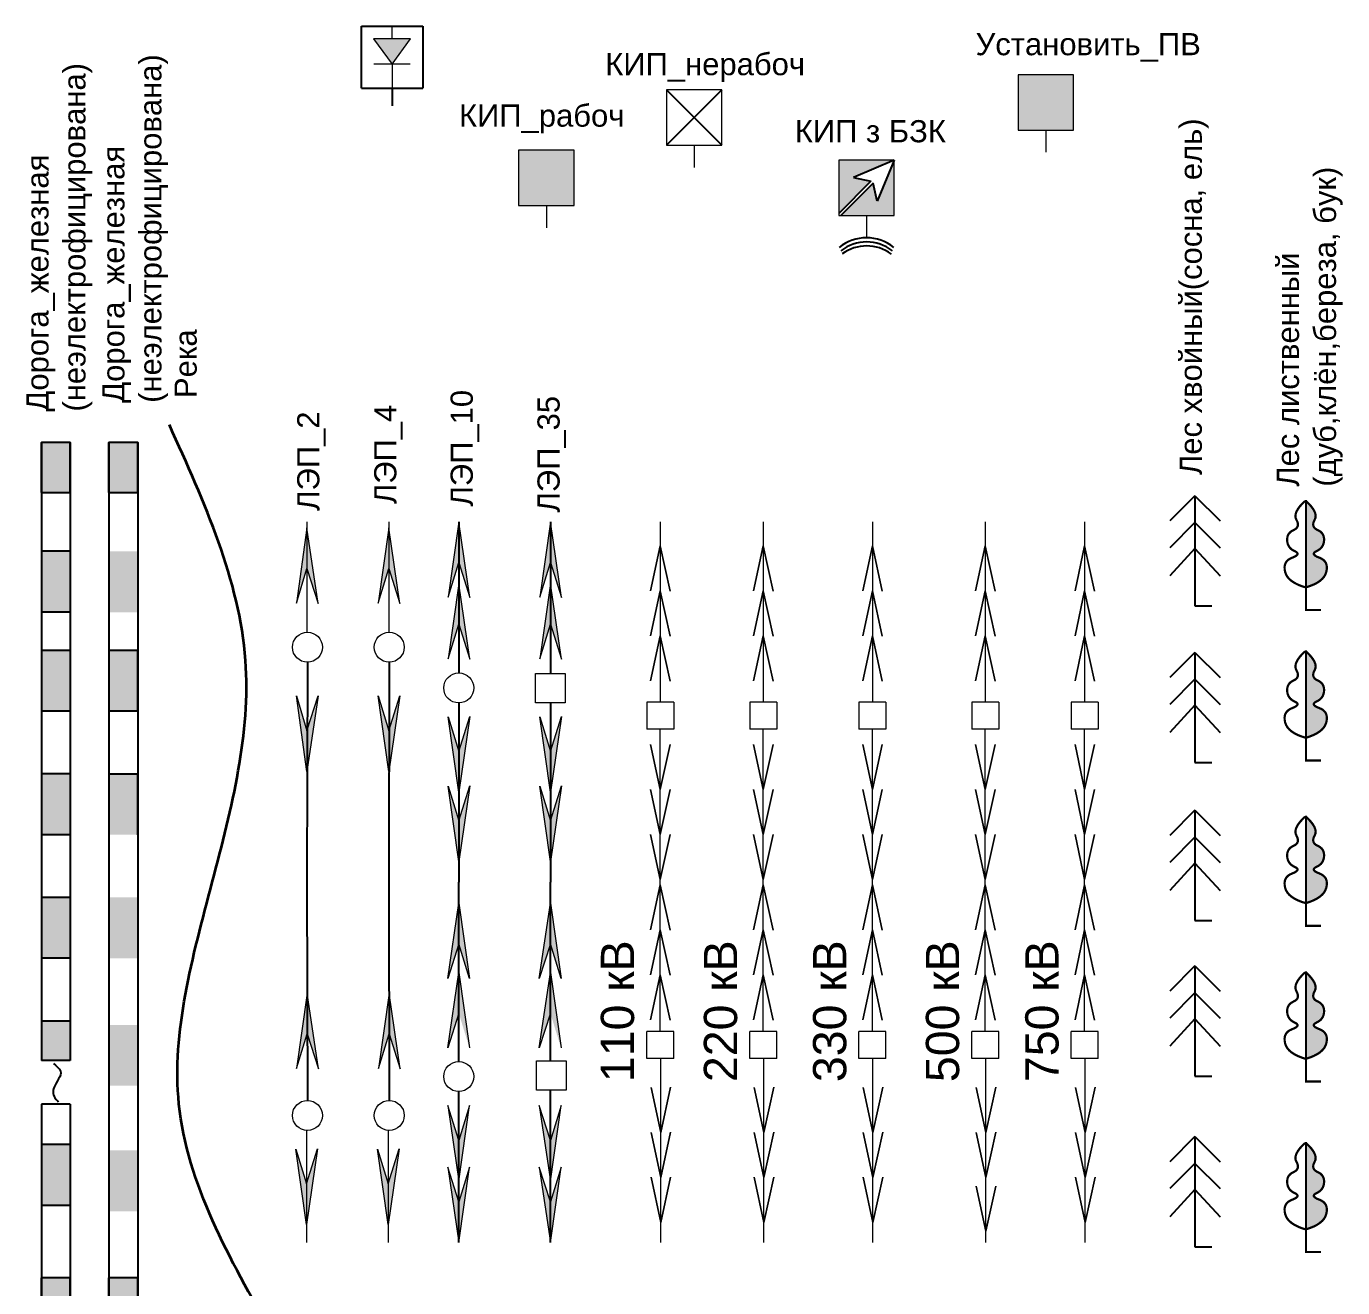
# Model space of a CAD drawing. Header units: millimetres. Extents: x -226 to 1784, y 10 to 1137.
# Drawn here: x -162.2 to -102.9, y 137.7 to 194.6 of the extents above; entities that cross this region are included whole.
import ezdxf

# ---------------------------------------------------------------- set-up
doc = ezdxf.new("R2010")
doc.units = ezdxf.units.MM
doc.linetypes.add('CENTR-5', pattern=[7.5, 5, -1, 0.5, -1])
doc.layers.add('row1-3', color=7, linetype='Continuous', lineweight=13)
doc.layers.add('Текст', color=7, linetype='Continuous', lineweight=0)
doc.layers.add('Перешкоди', color=7, linetype='Continuous')
doc.styles.get("Standard").update_dxf_attribs({"font": 'arial.ttf'})

# ---------------------------------------------------------------- blocks, each defined once
blk = doc.blocks.new('КИП_рабоч')
at = {"layer": 'Перешкоди', "linetype": 'ByBlock', "lineweight": 15}
blk.add_hatch(color=0, dxfattribs=at).paths.add_polyline_path([(-1.25, 3.5), (-1.25, 1), (1.25, 1), (1.25, 3.5)])
at = {"layer": 'Перешкоди', "color": 0, "linetype": 'ByBlock', "lineweight": 15}
for p, q in [((1.25, 3.5), (-1.25, 3.5)), ((-1.25, 3.5), (-1.25, 1)), ((1.25, 1), (1.25, 3.5)), ((-1.25, 1), (1.25, 1)), ((0, 1), (0, 0))]:
    blk.add_line(p, q, dxfattribs=at)
blk = doc.blocks.new('КИП_нерабоч')
at = {"layer": 'Перешкоди', "color": 0, "linetype": 'ByBlock', "lineweight": 15}
for p, q in [((1.25, 3.5), (-1.25, 3.5)), ((-1.25, 3.5), (-1.25, 1)), ((1.25, 1), (1.25, 3.5)), ((-1.25, 1), (1.25, 1)), ((0, 1), (0, 0))]:
    blk.add_line(p, q, dxfattribs=at)
at = {"layer": 'Перешкоди', "color": 0, "linetype": 'ByBlock', "lineweight": -2}
for p, q in [((-1.25, 3.5), (1.25, 1)), ((1.25, 3.5), (-1.25, 1))]:
    blk.add_line(p, q, dxfattribs=at)
blk = doc.blocks.new('Дорога_железная')
at = {"layer": 'Перешкоди', "lineweight": -2}
for points in [[(0.648, 19.83), (-0.648, 19.83), (-0.648, 17.572), (0.648, 17.572)], [(0.648, -17.84), (-0.648, -17.84), (-0.648, -20.099), (0.648, -20.099)]]:
    blk.add_hatch(color=256, dxfattribs=at).paths.add_polyline_path(points)
at = {"layer": 'Перешкоди', "linetype": 'Continuous', "ltscale": 0.1}
h = blk.add_hatch(color=7, dxfattribs=at)
h.paths.add_polyline_path([(-0.644, -14.833), (0.644, -14.833), (0.644, -12.089), (-0.644, -12.089)])
h.paths.add_polyline_path([(0.644, -6.43), (-0.644, -6.43), (-0.644, -9.174), (0.644, -9.174)])
h.paths.add_polyline_path([(0.644, -0.685), (-0.644, -0.685), (-0.644, -3.429), (0.644, -3.429)])
h.paths.add_polyline_path([(-0.644, 2.145), (0.644, 2.145), (0.644, 4.889), (-0.644, 4.889)])
h.paths.add_polyline_path([(-0.644, 7.719), (0.644, 7.719), (0.644, 10.463), (-0.644, 10.463)])
h.paths.add_polyline_path([(-0.644, 12.178), (0.644, 12.178), (0.644, 14.922), (-0.644, 14.922)])
at = {"layer": 'Перешкоди', "color": 7, "ltscale": 0.1}
for p, q in [((-0.648, 19.83), (-0.648, -20.17)), ((0.648, 19.83), (0.648, -20.17))]:
    blk.add_line(p, q, dxfattribs=at)
at = {"layer": 'Перешкоди', "color": 7, "linetype": 'Continuous', "ltscale": 0.1}
for p, q in [((-0.644, 10.463), (0.644, 10.463)), ((-0.644, 7.719), (-0.644, 10.463)), ((0.644, 10.463), (0.644, 7.719)), ((0.644, 7.719), (-0.644, 7.719)), ((-0.644, 4.889), (0.644, 4.889)), ((-0.644, 2.145), (-0.644, 4.889)), ((0.644, 4.889), (0.644, 2.145))]:
    blk.add_line(p, q, dxfattribs=at)
at = {"layer": 'Перешкоди', "lineweight": -2}
for points in [[(-0.648, 19.83), (-0.648, 19.83), (-0.648, 17.572), (-0.648, 17.572)], [(-0.648, 17.572), (0.648, 17.572), (0.648, 19.83), (-0.648, 19.83)], [(-0.648, -17.84), (-0.648, -17.84), (-0.648, -20.099), (-0.648, -20.099)], [(-0.648, -20.099), (0.648, -20.099), (0.648, -17.84), (-0.648, -17.84)]]:
    blk.add_lwpolyline(points, close=True, dxfattribs=at)
blk = doc.blocks.new('Река')
at = {"layer": 'Перешкоди', "color": 5, "linetype": 'ByBlock', "lineweight": 35}
blk.add_spline([(2.699, -20.373), (-1.5, -10), (0, 0), (1.5, 10), (-1.935, 20.627)], degree=3, dxfattribs=at)
blk = doc.blocks.new('ЛЭП_4')
at = {"lineweight": 9}
for points in [[(0.497, 12.571), (0, 15.978), (-0.48, 12.577), (0, 14.143)], [(0.497, 8.407), (0, 5), (-0.48, 8.401), (0, 6.835)], [(0.512, -8.407), (0.015, -5), (-0.466, -8.401), (0.015, -6.835)], [(0.472, -12.024), (-0.025, -15.43), (-0.506, -12.029), (-0.025, -13.595)]]:
    blk.add_hatch(color=256, dxfattribs=at).paths.add_polyline_path(points)
for p, q in [((0, 16.251), (0, 11.274)), ((0, 15.978), (-0.48, 12.577)), ((0.497, 12.571), (0, 15.978)), ((-0.48, 12.577), (0, 14.143)), ((0, 14.143), (0.497, 12.571)), ((0, 5), (-0.48, 8.401)), ((-0.48, 8.401), (0, 6.835)), ((0.497, 8.407), (0, 5)), ((0, 6.835), (0.497, 8.407)), ((0.015, -5), (-0.466, -8.401)), ((0.512, -8.407), (0.015, -5)), ((-0.466, -8.401), (0.015, -6.835)), ((0.015, -6.835), (0.512, -8.407)), ((-0.025, -11.191), (-0.025, -16.251)), ((-0.025, -15.43), (-0.506, -12.029)), ((-0.506, -12.029), (-0.025, -13.595)), ((0.472, -12.024), (-0.025, -15.43)), ((-0.025, -13.595), (0.472, -12.024))]:
    blk.add_line(p, q, dxfattribs=at)
at = {"lineweight": -2}
for p, q in [((0.021, 9.923), (0, 0)), ((0, 0), (0.021, -9.84))]:
    blk.add_line(p, q, dxfattribs=at)
at = {"lineweight": 9}
for centre in [(0.021, 10.598), (0.021, -10.516)]:
    blk.add_circle(centre, 0.676, dxfattribs=at)
blk = doc.blocks.new('ЛЭП_10')
at = {"lineweight": 9}
for points in [[(0.497, 12.845), (0, 16.251), (-0.48, 12.85), (0, 14.416)], [(0.497, 10.065), (0, 13.472), (-0.48, 10.071), (0, 11.637)], [(0.497, 7.47), (0, 4.063), (-0.48, 7.464), (0, 5.898)], [(0.497, 4.343), (0, 0.936), (-0.48, 4.338), (0, 2.771)], [(0.497, 4.343), (0, 0.936), (-0.48, 4.338), (0, 2.771)], [(-0.497, -4.343), (0, -0.936), (0.48, -4.338), (0, -2.771)], [(-0.497, -4.343), (0, -0.936), (0.48, -4.338), (0, -2.771)], [(-0.497, -7.47), (0, -4.063), (0.48, -7.464), (0, -5.898)], [(-0.497, -10.065), (0, -13.472), (0.48, -10.071), (0, -11.637)], [(-0.497, -12.845), (0, -16.251), (0.48, -12.85), (0, -14.416)]]:
    blk.add_hatch(color=256, dxfattribs=at).paths.add_polyline_path(points)
for p, q in [((0, 16.251), (-0.48, 12.85)), ((0.497, 12.845), (0, 16.251)), ((-0.48, 12.85), (0, 14.416)), ((0, 14.416), (0.497, 12.845)), ((0, 13.472), (-0.48, 10.071)), ((0.497, 10.065), (0, 13.472)), ((-0.48, 10.071), (0, 11.637)), ((0, 11.637), (0.497, 10.065)), ((0, 4.063), (-0.48, 7.464)), ((-0.48, 7.464), (0, 5.898)), ((0.497, 7.47), (0, 4.063)), ((0, 5.898), (0.497, 7.47)), ((0, 0.936), (-0.48, 4.338)), ((-0.48, 4.338), (0, 2.771)), ((0.497, 4.343), (0, 0.936)), ((0, 2.771), (0.497, 4.343)), ((-0.497, -4.343), (0, -0.936)), ((0, -0.936), (0.48, -4.338)), ((0, -2.771), (-0.497, -4.343)), ((0.48, -4.338), (0, -2.771)), ((-0.497, -7.47), (0, -4.063)), ((0, -4.063), (0.48, -7.464)), ((0, -5.898), (-0.497, -7.47)), ((-0.497, -10.065), (0, -13.472)), ((0, -11.637), (-0.497, -10.065)), ((0, -13.472), (0.48, -10.071)), ((0.48, -10.071), (0, -11.637)), ((-0.497, -12.845), (0, -16.251)), ((0, -14.416), (-0.497, -12.845)), ((0, -16.251), (0.48, -12.85)), ((0.48, -12.85), (0, -14.416))]:
    blk.add_line(p, q, dxfattribs=at)
at = {"lineweight": -2}
for p, q in [((0, 16.251), (0, 9.437)), ((0, 8.086), (0, 0.936)), ((0, 0.936), (0, 0)), ((0, -0.936), (0, 0)), ((0, -8.086), (0, -0.936)), ((0, -16.251), (0, -9.437))]:
    blk.add_line(p, q, dxfattribs=at)
at = {"lineweight": 9}
for centre in [(0, 8.761), (0, -8.761)]:
    blk.add_circle(centre, 0.676, dxfattribs=at)
blk = doc.blocks.new('ЛЭП_110')
at = {"lineweight": 9}
for p, q in [((-0.609, 8.116), (-0.609, 6.899)), ((0.609, 8.116), (-0.609, 8.116)), ((0.609, 8.116), (0.609, 6.899)), ((0.609, 6.899), (-0.609, 6.899)), ((0.609, -6.725), (-0.609, -6.725)), ((-0.609, -7.942), (-0.609, -6.725)), ((0.609, -7.942), (0.609, -6.725)), ((0.609, -7.942), (-0.609, -7.942)), ((0.023, -16.251), (0.023, -7.942))]:
    blk.add_line(p, q, dxfattribs=at)
for points in [[(0, 16.251), (0, 8.116)], [(0.448, 13.131), (0, 15.166), (-0.433, 13.136), (0, 15.166), (0.448, 13.131)], [(0.448, 11.101), (0, 13.136), (-0.433, 11.106), (0, 13.136), (0.448, 11.101)], [(0.448, 9.071), (0, 11.106), (-0.433, 9.076), (0, 11.106), (0.448, 9.071)], [(0, -6.725), (0, 6.899)], [(0.448, 6.213), (0, 4.178), (-0.433, 6.208), (0, 4.178), (0.448, 6.213)], [(0.448, 4.183), (0, 2.147), (-0.433, 4.178), (0, 2.148), (0.448, 4.183)], [(0.448, 2.153), (0, 0.118), (-0.433, 2.148), (0, 0.118), (0.448, 2.153)], [(0.448, -2.153), (0, -0.118), (-0.433, -2.148), (0, -0.118), (0.448, -2.153)], [(0.448, -4.183), (0, -2.148), (-0.433, -4.178), (0, -2.148), (0.448, -4.183)], [(0.448, -6.213), (0, -4.178), (-0.433, -6.208), (0, -4.178), (0.448, -6.213)], [(0.471, -9.245), (0.023, -11.28), (-0.41, -9.25), (0.023, -11.28), (0.471, -9.245)], [(0.471, -11.275), (0.023, -13.31), (-0.41, -11.28), (0.023, -13.31), (0.471, -11.275)], [(0.471, -13.3), (0.023, -15.335), (-0.41, -13.305), (0.023, -15.335), (0.471, -13.3)]]:
    blk.add_lwpolyline(points, dxfattribs=at)
at = {"layer": 'Перешкоди', "lineweight": -2, "insert": (-2.677, -9.011), "char_height": 1.5, "width": 6.15302, "attachment_point": 1, "rotation": 90}
blk.add_mtext('{\\fArial|b0|i0|c204|p34;110 кВ}', dxfattribs=at)
blk = doc.blocks.new('ЛЭП_220')
at = {"lineweight": 9}
for p, q in [((-0.609, 8.116), (-0.609, 6.899)), ((0.609, 8.116), (-0.609, 8.116)), ((0.609, 8.116), (0.609, 6.899)), ((0.609, 6.899), (-0.609, 6.899)), ((0.609, -6.725), (-0.609, -6.725)), ((-0.609, -7.942), (-0.609, -6.725)), ((0.609, -7.942), (0.609, -6.725)), ((0.609, -7.942), (-0.609, -7.942)), ((0.023, -16.251), (0.023, -7.942))]:
    blk.add_line(p, q, dxfattribs=at)
for points in [[(0, 16.251), (0, 8.116)], [(0.448, 13.131), (0, 15.166), (-0.433, 13.136), (0, 15.166), (0.448, 13.131)], [(0.448, 11.101), (0, 13.136), (-0.433, 11.106), (0, 13.136), (0.448, 11.101)], [(0.448, 9.071), (0, 11.106), (-0.433, 9.076), (0, 11.106), (0.448, 9.071)], [(0, -6.725), (0, 6.899)], [(0.448, 6.213), (0, 4.178), (-0.433, 6.208), (0, 4.178), (0.448, 6.213)], [(0.448, 4.183), (0, 2.147), (-0.433, 4.178), (0, 2.148), (0.448, 4.183)], [(0.448, 2.153), (0, 0.118), (-0.433, 2.148), (0, 0.118), (0.448, 2.153)], [(0.448, -2.153), (0, -0.118), (-0.433, -2.148), (0, -0.118), (0.448, -2.153)], [(0.448, -4.183), (0, -2.148), (-0.433, -4.178), (0, -2.148), (0.448, -4.183)], [(0.448, -6.213), (0, -4.178), (-0.433, -6.208), (0, -4.178), (0.448, -6.213)], [(0.471, -9.245), (0.023, -11.28), (-0.41, -9.25), (0.023, -11.28), (0.471, -9.245)], [(0.471, -11.275), (0.023, -13.31), (-0.41, -11.28), (0.023, -13.31), (0.471, -11.275)], [(0.471, -13.3), (0.023, -15.335), (-0.41, -13.305), (0.023, -15.335), (0.471, -13.3)]]:
    blk.add_lwpolyline(points, dxfattribs=at)
at = {"layer": 'Перешкоди', "lineweight": -2, "insert": (-2.677, -9.011), "char_height": 1.5, "width": 6.15302, "attachment_point": 1, "rotation": 90}
blk.add_mtext('{\\fArial|b0|i0|c204|p34;220 кВ}', dxfattribs=at)
blk = doc.blocks.new('ЛЭП_330')
at = {"lineweight": 9}
for p, q in [((-0.609, 8.116), (-0.609, 6.899)), ((0.609, 8.116), (-0.609, 8.116)), ((0.609, 8.116), (0.609, 6.899)), ((0.609, 6.899), (-0.609, 6.899)), ((0.609, -6.725), (-0.609, -6.725)), ((-0.609, -7.942), (-0.609, -6.725)), ((0.609, -7.942), (0.609, -6.725)), ((0.609, -7.942), (-0.609, -7.942)), ((0.023, -16.251), (0.023, -7.942))]:
    blk.add_line(p, q, dxfattribs=at)
for points in [[(0, 16.251), (0, 8.116)], [(0.448, 13.131), (0, 15.166), (-0.433, 13.136), (0, 15.166), (0.448, 13.131)], [(0.448, 11.101), (0, 13.136), (-0.433, 11.106), (0, 13.136), (0.448, 11.101)], [(0.448, 9.071), (0, 11.106), (-0.433, 9.076), (0, 11.106), (0.448, 9.071)], [(0, -6.725), (0, 6.899)], [(0.448, 6.213), (0, 4.178), (-0.433, 6.208), (0, 4.178), (0.448, 6.213)], [(0.448, 4.183), (0, 2.147), (-0.433, 4.178), (0, 2.148), (0.448, 4.183)], [(0.448, 2.153), (0, 0.118), (-0.433, 2.148), (0, 0.118), (0.448, 2.153)], [(0.448, -2.153), (0, -0.118), (-0.433, -2.148), (0, -0.118), (0.448, -2.153)], [(0.448, -4.183), (0, -2.148), (-0.433, -4.178), (0, -2.148), (0.448, -4.183)], [(0.448, -6.213), (0, -4.178), (-0.433, -6.208), (0, -4.178), (0.448, -6.213)], [(0.471, -9.245), (0.023, -11.28), (-0.41, -9.25), (0.023, -11.28), (0.471, -9.245)], [(0.471, -11.275), (0.023, -13.31), (-0.41, -11.28), (0.023, -13.31), (0.471, -11.275)], [(0.471, -13.3), (0.023, -15.335), (-0.41, -13.305), (0.023, -15.335), (0.471, -13.3)]]:
    blk.add_lwpolyline(points, dxfattribs=at)
at = {"layer": 'Перешкоди', "lineweight": -2, "insert": (-2.677, -9.011), "char_height": 1.5, "width": 6.15302, "attachment_point": 1, "rotation": 90}
blk.add_mtext('{\\fArial|b0|i0|c204|p34;330 кВ}', dxfattribs=at)
blk = doc.blocks.new('ЛЭП_500')
at = {"lineweight": 9}
for p, q in [((-0.609, 8.116), (-0.609, 6.899)), ((0.609, 8.116), (-0.609, 8.116)), ((0.609, 8.116), (0.609, 6.899)), ((0.609, 6.899), (-0.609, 6.899)), ((0.609, -6.725), (-0.609, -6.725)), ((-0.609, -7.942), (-0.609, -6.725)), ((0.609, -7.942), (0.609, -6.725)), ((0.609, -7.942), (-0.609, -7.942)), ((0.023, -16.251), (0.023, -7.942))]:
    blk.add_line(p, q, dxfattribs=at)
for points in [[(0, 16.251), (0, 8.116)], [(0.448, 13.131), (0, 15.166), (-0.433, 13.136), (0, 15.166), (0.448, 13.131)], [(0.448, 11.101), (0, 13.136), (-0.433, 11.106), (0, 13.136), (0.448, 11.101)], [(0.448, 9.071), (0, 11.106), (-0.433, 9.076), (0, 11.106), (0.448, 9.071)], [(0, -6.725), (0, 6.899)], [(0.448, 6.213), (0, 4.178), (-0.433, 6.208), (0, 4.178), (0.448, 6.213)], [(0.448, 4.183), (0, 2.147), (-0.433, 4.178), (0, 2.148), (0.448, 4.183)], [(0.448, 2.153), (0, 0.118), (-0.433, 2.148), (0, 0.118), (0.448, 2.153)], [(0.448, -2.153), (0, -0.118), (-0.433, -2.148), (0, -0.118), (0.448, -2.153)], [(0.448, -4.183), (0, -2.148), (-0.433, -4.178), (0, -2.148), (0.448, -4.183)], [(0.448, -6.213), (0, -4.178), (-0.433, -6.208), (0, -4.178), (0.448, -6.213)], [(0.471, -9.245), (0.023, -11.28), (-0.41, -9.25), (0.023, -11.28), (0.471, -9.245)], [(0.471, -11.275), (0.023, -13.31), (-0.41, -11.28), (0.023, -13.31), (0.471, -11.275)], [(0.471, -13.698), (0.023, -15.733), (-0.41, -13.703), (0.023, -15.733), (0.471, -13.698)]]:
    blk.add_lwpolyline(points, dxfattribs=at)
at = {"layer": 'Перешкоди', "lineweight": -2, "insert": (-2.677, -9.011), "char_height": 1.5, "width": 6.15302, "attachment_point": 1, "rotation": 90}
blk.add_mtext('{\\fArial|b0|i0|c204|p34;500 кВ}', dxfattribs=at)
blk = doc.blocks.new('ЛЭП_750')
at = {"lineweight": 9}
for p, q in [((-0.609, 8.116), (-0.609, 6.899)), ((0.609, 8.116), (-0.609, 8.116)), ((0.609, 8.116), (0.609, 6.899)), ((0.609, 6.899), (-0.609, 6.899)), ((0.609, -6.725), (-0.609, -6.725)), ((-0.609, -7.942), (-0.609, -6.725)), ((0.609, -7.942), (0.609, -6.725)), ((0.609, -7.942), (-0.609, -7.942)), ((0.023, -16.251), (0.023, -7.942))]:
    blk.add_line(p, q, dxfattribs=at)
for points in [[(0, 16.251), (0, 8.116)], [(0.448, 13.131), (0, 15.166), (-0.433, 13.136), (0, 15.166), (0.448, 13.131)], [(0.448, 11.101), (0, 13.136), (-0.433, 11.106), (0, 13.136), (0.448, 11.101)], [(0.448, 9.071), (0, 11.106), (-0.433, 9.076), (0, 11.106), (0.448, 9.071)], [(0, -6.725), (0, 6.899)], [(0.448, 6.213), (0, 4.178), (-0.433, 6.208), (0, 4.178), (0.448, 6.213)], [(0.448, 4.183), (0, 2.148), (-0.433, 4.178), (0, 2.148), (0.448, 4.183)], [(0.448, 2.153), (0, 0.118), (-0.433, 2.148), (0, 0.118), (0.448, 2.153)], [(0.448, -2.153), (0, -0.118), (-0.433, -2.148), (0, -0.118), (0.448, -2.153)], [(0.448, -4.183), (0, -2.148), (-0.433, -4.178), (0, -2.148), (0.448, -4.183)], [(0.448, -6.213), (0, -4.178), (-0.433, -6.208), (0, -4.178), (0.448, -6.213)], [(0.471, -9.245), (0.023, -11.28), (-0.41, -9.25), (0.023, -11.28), (0.471, -9.245)], [(0.471, -11.275), (0.023, -13.31), (-0.41, -11.28), (0.023, -13.31), (0.471, -11.275)], [(0.471, -13.3), (0.023, -15.335), (-0.41, -13.305), (0.023, -15.335), (0.471, -13.3)]]:
    blk.add_lwpolyline(points, dxfattribs=at)
at = {"layer": 'Перешкоди', "lineweight": -2, "insert": (-2.677, -9.011), "char_height": 1.5, "width": 6.15302, "attachment_point": 1, "rotation": 90}
blk.add_mtext('{\\fArial|b0|i0|c204|p34;750 кВ}', dxfattribs=at)
blk = doc.blocks.new('ЛЭП_2')
at = {"lineweight": 9}
for points in [[(0.497, 12.571), (0, 15.978), (-0.48, 12.577), (0, 14.143)], [(0.497, 8.407), (0, 5), (-0.48, 8.401), (0, 6.835)], [(0.512, -8.407), (0.015, -5), (-0.466, -8.401), (0.015, -6.835)], [(0.472, -12.024), (-0.025, -15.43), (-0.506, -12.029), (-0.025, -13.595)]]:
    blk.add_hatch(color=256, dxfattribs=at).paths.add_polyline_path(points)
for p, q in [((0, 16.251), (0, 11.274)), ((0, 15.978), (-0.48, 12.577)), ((0.497, 12.571), (0, 15.978)), ((-0.48, 12.577), (0, 14.143)), ((0, 14.143), (0.497, 12.571)), ((0, 5), (-0.48, 8.401)), ((-0.48, 8.401), (0, 6.835)), ((0.497, 8.407), (0, 5)), ((0, 6.835), (0.497, 8.407)), ((0.015, -5), (-0.466, -8.401)), ((0.512, -8.407), (0.015, -5)), ((-0.466, -8.401), (0.015, -6.835)), ((0.015, -6.835), (0.512, -8.407)), ((-0.025, -11.191), (-0.025, -16.251)), ((-0.025, -15.43), (-0.506, -12.029)), ((-0.506, -12.029), (-0.025, -13.595)), ((0.472, -12.024), (-0.025, -15.43)), ((-0.025, -13.595), (0.472, -12.024))]:
    blk.add_line(p, q, dxfattribs=at)
at = {"lineweight": -2}
for p, q in [((0.021, 9.923), (0, 0)), ((0, 0), (0.021, -9.84))]:
    blk.add_line(p, q, dxfattribs=at)
at = {"lineweight": 9}
for centre in [(0.021, 10.598), (0.021, -10.516)]:
    blk.add_circle(centre, 0.676, dxfattribs=at)
blk = doc.blocks.new('ЛЭП_35')
at = {"lineweight": 9}
for points in [[(0.497, 12.845), (0, 16.251), (-0.48, 12.85), (0, 14.416)], [(0.497, 10.065), (0, 13.472), (-0.48, 10.071), (0, 11.637)], [(0.497, 7.47), (0, 4.063), (-0.48, 7.464), (0, 5.898)], [(0.497, 4.343), (0, 0.936), (-0.48, 4.338), (0, 2.771)], [(0.497, 4.343), (0, 0.936), (-0.48, 4.338), (0, 2.771)], [(-0.497, -4.343), (0, -0.936), (0.48, -4.338), (0, -2.771)], [(-0.497, -4.343), (0, -0.936), (0.48, -4.338), (0, -2.771)], [(-0.497, -7.47), (0, -4.063), (0.48, -7.464), (0, -5.898)], [(-0.497, -10.065), (0, -13.472), (0.48, -10.071), (0, -11.637)], [(-0.497, -12.845), (0, -16.251), (0.48, -12.85), (0, -14.416)]]:
    blk.add_hatch(color=256, dxfattribs=at).paths.add_polyline_path(points)
for p, q in [((0, 16.251), (-0.48, 12.85)), ((0.497, 12.845), (0, 16.251)), ((-0.48, 12.85), (0, 14.416)), ((0, 14.416), (0.497, 12.845)), ((0, 13.472), (-0.48, 10.071)), ((0.497, 10.065), (0, 13.472)), ((-0.48, 10.071), (0, 11.637)), ((0, 11.637), (0.497, 10.065)), ((-0.665, 8.086), (-0.665, 9.418)), ((-0.665, 9.418), (0.665, 9.418)), ((0.665, 9.418), (0.665, 8.086)), ((0.665, 8.086), (-0.665, 8.086)), ((0, 4.063), (-0.48, 7.464)), ((-0.48, 7.464), (0, 5.898)), ((0.497, 7.47), (0, 4.063)), ((0, 5.898), (0.497, 7.47)), ((0, 0.936), (-0.48, 4.338)), ((-0.48, 4.338), (0, 2.771)), ((0.497, 4.343), (0, 0.936)), ((0, 2.771), (0.497, 4.343)), ((-0.497, -4.343), (0, -0.936)), ((0, -0.936), (0.48, -4.338)), ((0, -2.771), (-0.497, -4.343)), ((0.48, -4.338), (0, -2.771)), ((-0.497, -7.47), (0, -4.063)), ((0, -4.063), (0.48, -7.464)), ((0, -5.898), (-0.497, -7.47)), ((-0.618, -9.378), (-0.618, -8.046)), ((-0.618, -8.046), (0.713, -8.046)), ((0.713, -8.046), (0.713, -9.378)), ((0.713, -9.378), (-0.618, -9.378)), ((-0.497, -10.065), (0, -13.472)), ((0, -11.637), (-0.497, -10.065)), ((0, -13.472), (0.48, -10.071)), ((0.48, -10.071), (0, -11.637)), ((-0.497, -12.845), (0, -16.251)), ((0, -14.416), (-0.497, -12.845)), ((0, -16.251), (0.48, -12.85)), ((0.48, -12.85), (0, -14.416))]:
    blk.add_line(p, q, dxfattribs=at)
at = {"lineweight": -2}
for p, q in [((0, 16.251), (0, 9.437)), ((0, 8.086), (0, 0.936)), ((0, 0.936), (0, 0)), ((0, -0.936), (0, 0)), ((0, -8.046), (0, -0.936)), ((0, -16.251), (0, -9.378))]:
    blk.add_line(p, q, dxfattribs=at)
blk = doc.blocks.new('УДЗ')
at = {"layer": 'row1-3', "linetype": 'CENTR-5', "lineweight": 5, "ltscale": 0.4}
h = blk.add_hatch(color=256, dxfattribs=at)
h.dxf.hatch_style = 1
h.paths.add_polyline_path([(0.831, 3.02), (-0.831, 3.02), (0, 1.88)])
for p, q in [((-1.381, 0.796), (-1.381, 3.58)), ((-1.381, 3.58), (1.393, 3.58))]:
    blk.add_line(p, q)
at = {"lineweight": -2}
for p, q in [((1.393, 3.58), (1.393, 0.796)), ((-1.381, 0.796), (1.393, 0.796)), ((0, 0.796), (0, 0))]:
    blk.add_line(p, q, dxfattribs=at)
at = {"layer": 'row1-3', "linetype": 'CENTR-5', "lineweight": 5, "ltscale": 0.4}
for points in [[(0.011, 3.027), (0.011, 3.58)], [(0.831, 3.02), (-0.831, 3.02), (0, 1.88), (0.831, 3.02)], [(0.816, 1.88), (-0.826, 1.88)], [(0, 1.88), (0, 0.796)]]:
    blk.add_lwpolyline(points, dxfattribs=at)
blk = doc.blocks.new('ПВ з БЗК')
at = {"lineweight": -2}
h = blk.add_hatch(color=256, dxfattribs=at)
h.set_gradient(color1=(0, 0, 15), color2=(0, 0, 61), one_color=1, tint=0.12, name='CYLINDER')
h.paths.add_polyline_path([(1.25, 1), (1.25, 3.5), (0.472, 1.655), (0.298, 2.456), (-1.158, 1)])
h.paths.add_polyline_path([(0.198, 2.55), (-0.595, 2.722), (1.25, 3.5), (-1.25, 3.5), (-1.25, 1.102)])
for p, q in [((1.25, 3.5), (-0.595, 2.722)), ((1.25, 3.5), (0.472, 1.655)), ((0.198, 2.55), (-1.25, 1.102)), ((0.298, 2.456), (-1.158, 1)), ((-0.595, 2.722), (0.198, 2.55)), ((0.472, 1.655), (0.298, 2.456))]:
    blk.add_line(p, q, dxfattribs=at)
for centre, radius, start, end in [((0, -1.96), 1.96, 51.03281, 128.96719), ((0.004, -2.056), 1.872, 51.6735, 128.32), ((0.004, -2.239), 1.872, 53.48309, 126.21436)]:
    blk.add_arc(centre, radius, start, end, dxfattribs=at)
at = {"layer": 'Перешкоди', "color": 0, "linetype": 'ByBlock', "lineweight": 15}
for p, q in [((1.25, 3.5), (-1.25, 3.5)), ((-1.25, 3.5), (-1.25, 1)), ((1.25, 1), (1.25, 3.5)), ((-1.25, 1), (1.25, 1)), ((0, 1), (0, 0))]:
    blk.add_line(p, q, dxfattribs=at)
blk = doc.blocks.new('Лес_хвойный')
at = {"lineweight": -2}
for p, q in [((0, 17.392), (-1.135, 16.257)), ((0, 17.392), (0, 12.427)), ((0, 17.392), (1.135, 16.257)), ((0, 16.181), (-1.135, 15.046)), ((0, 16.181), (1.135, 15.046)), ((0, 15.009), (-1.135, 13.775)), ((0, 15.009), (1.135, 13.775)), ((0, 12.427), (0.764, 12.427)), ((0, 10.327), (-1.135, 9.192)), ((0, 10.327), (0, 5.362)), ((0, 10.327), (1.135, 9.192)), ((0, 9.116), (-1.135, 7.981)), ((0, 9.116), (1.135, 7.981)), ((0, 7.944), (-1.135, 6.709)), ((0, 7.944), (1.135, 6.709)), ((0, 5.362), (0.764, 5.362)), ((0, 3.205), (-1.135, 2.07)), ((0, 3.205), (0, -1.76)), ((0, 3.205), (1.135, 2.07)), ((0, 1.994), (-1.135, 0.859)), ((0, 1.994), (1.135, 0.859)), ((0, 0.822), (-1.135, -0.413)), ((0, 0.822), (1.135, -0.413)), ((0, -1.76), (0.764, -1.76)), ((0, -3.815), (-1.135, -4.95)), ((0, -3.815), (0, -8.781)), ((0, -3.815), (1.135, -4.95)), ((0, -5.027), (-1.135, -6.162)), ((0, -5.027), (1.135, -6.162)), ((0, -6.199), (-1.135, -7.433)), ((0, -6.199), (1.135, -7.433)), ((0, -8.781), (0.764, -8.781)), ((0, -11.506), (-1.135, -12.641)), ((0, -11.506), (0, -16.471)), ((0, -11.506), (1.135, -12.641)), ((0, -12.717), (-1.135, -13.852)), ((0, -12.717), (1.135, -13.852)), ((0, -13.889), (-1.135, -15.123)), ((0, -13.889), (1.135, -15.123)), ((0, -16.471), (0.764, -16.471))]:
    blk.add_line(p, q, dxfattribs=at)
blk = doc.blocks.new('Лес_лиственный')
at = {"layer": 'Перешкоди', "linetype": 'ByBlock', "lineweight": 15}
for points in [[(0.784, 15.256), (0.803, 15.331), (0.813, 15.412), (0.813, 15.493), (0.802, 15.567), (0.781, 15.636), (0.75, 15.698), (0.708, 15.754), (0.656, 15.803), (0.593, 15.847), (0.52, 15.884), (0.449, 15.921), (0.394, 15.964), (0.355, 16.013), (0.331, 16.068), (0.322, 16.128), (0.329, 16.195), (0.351, 16.267), (0.389, 16.346), (0.423, 16.43), (0.433, 16.521), (0.419, 16.618), (0.381, 16.722), (0.319, 16.831), (0.233, 16.947), (0.123, 17.07), (0, 17.189), (0, 13.299), (0.168, 13.353), (0.342, 13.423), (0.494, 13.501), (0.623, 13.586), (0.73, 13.679), (0.815, 13.779), (0.876, 13.887), (0.916, 14.002), (0.935, 14.116), (0.938, 14.22), (0.924, 14.314), (0.893, 14.398), (0.845, 14.472), (0.779, 14.537), (0.697, 14.591), (0.599, 14.636), (0.503, 14.675), (0.43, 14.714), (0.381, 14.752), (0.354, 14.79), (0.351, 14.827), (0.371, 14.864), (0.414, 14.9), (0.481, 14.936), (0.554, 14.974), (0.618, 15.018), (0.673, 15.069), (0.719, 15.125), (0.756, 15.188)], [(0.784, 8.475), (0.803, 8.55), (0.813, 8.631), (0.813, 8.711), (0.802, 8.786), (0.781, 8.854), (0.75, 8.916), (0.708, 8.972), (0.656, 9.022), (0.593, 9.065), (0.52, 9.103), (0.449, 9.14), (0.394, 9.183), (0.355, 9.232), (0.331, 9.286), (0.322, 9.347), (0.329, 9.413), (0.351, 9.486), (0.389, 9.564), (0.423, 9.649), (0.433, 9.74), (0.419, 9.837), (0.381, 9.94), (0.319, 10.05), (0.233, 10.166), (0.123, 10.288), (0, 10.407), (0, 6.517), (0.168, 6.571), (0.342, 6.642), (0.494, 6.72), (0.623, 6.805), (0.73, 6.898), (0.815, 6.998), (0.876, 7.105), (0.916, 7.22), (0.935, 7.334), (0.938, 7.438), (0.924, 7.532), (0.893, 7.616), (0.845, 7.691), (0.779, 7.755), (0.697, 7.81), (0.599, 7.854), (0.503, 7.894), (0.43, 7.932), (0.381, 7.971), (0.354, 8.009), (0.351, 8.046), (0.371, 8.082), (0.414, 8.119), (0.481, 8.154), (0.554, 8.192), (0.618, 8.237), (0.673, 8.287), (0.719, 8.344), (0.756, 8.406)], [(0.784, 1.019), (0.803, 1.094), (0.813, 1.175), (0.813, 1.256), (0.802, 1.33), (0.781, 1.399), (0.75, 1.461), (0.708, 1.517), (0.656, 1.566), (0.593, 1.61), (0.52, 1.647), (0.449, 1.684), (0.394, 1.727), (0.355, 1.776), (0.331, 1.831), (0.322, 1.891), (0.329, 1.958), (0.351, 2.03), (0.389, 2.109), (0.423, 2.193), (0.433, 2.284), (0.419, 2.381), (0.381, 2.484), (0.319, 2.594), (0.233, 2.71), (0.123, 2.833), (0, 2.951), (0, -0.938), (0.168, -0.884), (0.342, -0.814), (0.494, -0.736), (0.623, -0.651), (0.73, -0.558), (0.815, -0.458), (0.876, -0.35), (0.916, -0.235), (0.935, -0.121), (0.938, -0.018), (0.924, 0.077), (0.893, 0.161), (0.845, 0.235), (0.779, 0.299), (0.697, 0.354), (0.599, 0.399), (0.503, 0.438), (0.43, 0.477), (0.381, 0.515), (0.354, 0.553), (0.351, 0.59), (0.371, 0.627), (0.414, 0.663), (0.481, 0.698), (0.554, 0.737), (0.618, 0.781), (0.673, 0.831), (0.719, 0.888), (0.756, 0.951)], [(0.784, -6.001), (0.803, -5.926), (0.813, -5.846), (0.813, -5.765), (0.802, -5.69), (0.781, -5.622), (0.75, -5.56), (0.708, -5.504), (0.656, -5.454), (0.593, -5.411), (0.52, -5.374), (0.449, -5.337), (0.394, -5.294), (0.355, -5.245), (0.331, -5.19), (0.322, -5.129), (0.329, -5.063), (0.351, -4.99), (0.389, -4.912), (0.423, -4.828), (0.433, -4.737), (0.419, -4.64), (0.381, -4.536), (0.319, -4.426), (0.233, -4.31), (0.123, -4.188), (0, -4.069), (0, -7.959), (0.168, -7.905), (0.342, -7.835), (0.494, -7.757), (0.623, -7.671), (0.73, -7.579), (0.815, -7.478), (0.876, -7.371), (0.916, -7.256), (0.935, -7.142), (0.938, -7.038), (0.924, -6.944), (0.893, -6.86), (0.845, -6.786), (0.779, -6.721), (0.697, -6.667), (0.599, -6.622), (0.503, -6.583), (0.43, -6.544), (0.381, -6.505), (0.354, -6.468), (0.351, -6.43), (0.371, -6.394), (0.414, -6.358), (0.481, -6.322), (0.554, -6.284), (0.618, -6.24), (0.673, -6.189), (0.719, -6.133), (0.756, -6.07)], [(0.784, -13.691), (0.803, -13.617), (0.813, -13.536), (0.813, -13.455), (0.802, -13.38), (0.781, -13.312), (0.75, -13.25), (0.708, -13.194), (0.656, -13.144), (0.593, -13.101), (0.52, -13.064), (0.449, -13.027), (0.394, -12.984), (0.355, -12.935), (0.331, -12.88), (0.322, -12.819), (0.329, -12.753), (0.351, -12.68), (0.389, -12.602), (0.423, -12.518), (0.433, -12.427), (0.419, -12.33), (0.381, -12.226), (0.319, -12.116), (0.233, -12), (0.123, -11.878), (0, -11.759), (0, -15.649), (0.168, -15.595), (0.342, -15.525), (0.494, -15.447), (0.623, -15.361), (0.73, -15.269), (0.815, -15.169), (0.876, -15.061), (0.916, -14.946), (0.935, -14.832), (0.938, -14.728), (0.924, -14.634), (0.893, -14.55), (0.845, -14.476), (0.779, -14.411), (0.697, -14.357), (0.599, -14.312), (0.503, -14.273), (0.43, -14.234), (0.381, -14.196), (0.354, -14.158), (0.351, -14.121), (0.371, -14.084), (0.414, -14.048), (0.481, -14.012), (0.554, -13.974), (0.618, -13.93), (0.673, -13.879), (0.719, -13.823), (0.756, -13.76)]]:
    blk.add_hatch(color=3, dxfattribs=at).paths.add_polyline_path(points)
at = {"layer": 'Перешкоди', "color": 3, "linetype": 'ByBlock', "lineweight": 15, "const_width": 0.1}
for points in [[(0.006, 13.29), (-0.191, 13.351), (-0.366, 13.42), (-0.518, 13.497), (-0.648, 13.582), (-0.756, 13.673), (-0.841, 13.773), (-0.903, 13.88), (-0.943, 13.995), (-0.964, 14.109), (-0.967, 14.213), (-0.954, 14.307), (-0.923, 14.391), (-0.875, 14.466), (-0.811, 14.531), (-0.729, 14.586), (-0.631, 14.631), (-0.535, 14.671), (-0.463, 14.71), (-0.414, 14.749), (-0.388, 14.787), (-0.385, 14.824), (-0.405, 14.861), (-0.448, 14.897), (-0.515, 14.932), (-0.589, 14.969), (-0.653, 15.013), (-0.709, 15.063), (-0.755, 15.12), (-0.793, 15.182), (-0.821, 15.25), (-0.84, 15.325), (-0.851, 15.406), (-0.851, 15.487), (-0.841, 15.561), (-0.821, 15.63), (-0.79, 15.692), (-0.748, 15.748), (-0.697, 15.798), (-0.634, 15.842), (-0.561, 15.88), (-0.491, 15.918), (-0.436, 15.961), (-0.397, 16.01), (-0.373, 16.065), (-0.365, 16.126), (-0.372, 16.192), (-0.395, 16.264), (-0.434, 16.343), (-0.468, 16.427), (-0.479, 16.517), (-0.465, 16.615), (-0.428, 16.718), (-0.367, 16.829), (-0.282, 16.945), (-0.173, 17.069), (-0.04, 17.198)], [(-0.029, 13.29), (0.168, 13.353), (0.342, 13.423), (0.494, 13.501), (0.623, 13.586), (0.73, 13.679), (0.815, 13.779), (0.876, 13.887), (0.916, 14.002), (0.935, 14.116), (0.938, 14.22), (0.924, 14.314), (0.893, 14.398), (0.845, 14.472), (0.779, 14.537), (0.697, 14.591), (0.599, 14.636), (0.503, 14.675), (0.43, 14.714), (0.381, 14.752), (0.354, 14.79), (0.351, 14.827), (0.371, 14.864), (0.414, 14.9), (0.481, 14.936), (0.554, 14.974), (0.618, 15.018), (0.673, 15.069), (0.719, 15.125), (0.756, 15.188), (0.784, 15.256), (0.803, 15.331), (0.813, 15.412), (0.813, 15.493), (0.802, 15.567), (0.781, 15.636), (0.75, 15.698), (0.708, 15.754), (0.656, 15.803), (0.593, 15.847), (0.52, 15.884), (0.449, 15.921), (0.394, 15.964), (0.355, 16.013), (0.331, 16.068), (0.322, 16.128), (0.329, 16.195), (0.351, 16.267), (0.389, 16.346), (0.423, 16.43), (0.433, 16.521), (0.419, 16.618), (0.381, 16.722), (0.319, 16.831), (0.233, 16.947), (0.123, 17.07), (-0.011, 17.199)], [(0, 17.239), (0, 12.274), (0.678, 12.274)], [(0.006, 6.508), (-0.191, 6.57), (-0.366, 6.639), (-0.518, 6.716), (-0.648, 6.8), (-0.756, 6.892), (-0.841, 6.992), (-0.903, 7.099), (-0.943, 7.213), (-0.964, 7.327), (-0.967, 7.431), (-0.954, 7.525), (-0.923, 7.61), (-0.875, 7.684), (-0.811, 7.749), (-0.729, 7.804), (-0.631, 7.85), (-0.535, 7.89), (-0.463, 7.929), (-0.414, 7.968), (-0.388, 8.006), (-0.385, 8.043), (-0.405, 8.079), (-0.448, 8.115), (-0.515, 8.15), (-0.589, 8.188), (-0.653, 8.232), (-0.709, 8.282), (-0.755, 8.338), (-0.793, 8.4), (-0.821, 8.469), (-0.84, 8.544), (-0.851, 8.624), (-0.851, 8.705), (-0.841, 8.78), (-0.821, 8.848), (-0.79, 8.911), (-0.748, 8.967), (-0.697, 9.017), (-0.634, 9.061), (-0.561, 9.098), (-0.491, 9.136), (-0.436, 9.179), (-0.397, 9.229), (-0.373, 9.284), (-0.365, 9.344), (-0.372, 9.411), (-0.395, 9.483), (-0.434, 9.561), (-0.468, 9.645), (-0.479, 9.736), (-0.465, 9.833), (-0.428, 9.937), (-0.367, 10.047), (-0.282, 10.164), (-0.173, 10.287), (-0.04, 10.417)], [(-0.029, 6.508), (0.168, 6.571), (0.342, 6.642), (0.494, 6.72), (0.623, 6.805), (0.73, 6.898), (0.815, 6.998), (0.876, 7.105), (0.916, 7.22), (0.935, 7.334), (0.938, 7.438), (0.924, 7.532), (0.893, 7.616), (0.845, 7.691), (0.779, 7.755), (0.697, 7.81), (0.599, 7.854), (0.503, 7.894), (0.43, 7.932), (0.381, 7.971), (0.354, 8.009), (0.351, 8.046), (0.371, 8.082), (0.414, 8.119), (0.481, 8.154), (0.554, 8.192), (0.618, 8.237), (0.673, 8.287), (0.719, 8.344), (0.756, 8.406), (0.784, 8.475), (0.803, 8.55), (0.813, 8.631), (0.813, 8.711), (0.802, 8.786), (0.781, 8.854), (0.75, 8.916), (0.708, 8.972), (0.656, 9.022), (0.593, 9.065), (0.52, 9.103), (0.449, 9.14), (0.394, 9.183), (0.355, 9.232), (0.331, 9.286), (0.322, 9.347), (0.329, 9.413), (0.351, 9.486), (0.389, 9.564), (0.423, 9.649), (0.433, 9.74), (0.419, 9.837), (0.381, 9.94), (0.319, 10.05), (0.233, 10.166), (0.123, 10.288), (-0.011, 10.417)], [(0, 10.458), (0, 5.493), (0.678, 5.493)], [(0.006, -0.948), (-0.191, -0.886), (-0.366, -0.817), (-0.518, -0.74), (-0.648, -0.656), (-0.756, -0.564), (-0.841, -0.464), (-0.903, -0.357), (-0.943, -0.242), (-0.964, -0.129), (-0.967, -0.025), (-0.954, 0.069), (-0.923, 0.154), (-0.875, 0.228), (-0.811, 0.293), (-0.729, 0.348), (-0.631, 0.394), (-0.535, 0.434), (-0.463, 0.473), (-0.414, 0.512), (-0.388, 0.55), (-0.385, 0.587), (-0.405, 0.624), (-0.448, 0.659), (-0.515, 0.694), (-0.589, 0.732), (-0.653, 0.776), (-0.709, 0.826), (-0.755, 0.882), (-0.793, 0.945), (-0.821, 1.013), (-0.84, 1.088), (-0.851, 1.169), (-0.851, 1.249), (-0.841, 1.324), (-0.821, 1.393), (-0.79, 1.455), (-0.748, 1.511), (-0.697, 1.561), (-0.634, 1.605), (-0.561, 1.643), (-0.491, 1.68), (-0.436, 1.724), (-0.397, 1.773), (-0.373, 1.828), (-0.365, 1.889), (-0.372, 1.955), (-0.395, 2.027), (-0.434, 2.105), (-0.468, 2.19), (-0.479, 2.28), (-0.465, 2.377), (-0.428, 2.481), (-0.367, 2.591), (-0.282, 2.708), (-0.173, 2.831), (-0.04, 2.961)], [(-0.029, -0.948), (0.168, -0.884), (0.342, -0.814), (0.494, -0.736), (0.623, -0.651), (0.73, -0.558), (0.815, -0.458), (0.876, -0.35), (0.916, -0.235), (0.935, -0.121), (0.938, -0.018), (0.924, 0.077), (0.893, 0.161), (0.845, 0.235), (0.779, 0.299), (0.697, 0.354), (0.599, 0.399), (0.503, 0.438), (0.43, 0.477), (0.381, 0.515), (0.354, 0.553), (0.351, 0.59), (0.371, 0.627), (0.414, 0.663), (0.481, 0.698), (0.554, 0.737), (0.618, 0.781), (0.673, 0.831), (0.719, 0.888), (0.756, 0.951), (0.784, 1.019), (0.803, 1.094), (0.813, 1.175), (0.813, 1.256), (0.802, 1.33), (0.781, 1.399), (0.75, 1.461), (0.708, 1.517), (0.656, 1.566), (0.593, 1.61), (0.52, 1.647), (0.449, 1.684), (0.394, 1.727), (0.355, 1.776), (0.331, 1.831), (0.322, 1.891), (0.329, 1.958), (0.351, 2.03), (0.389, 2.109), (0.423, 2.193), (0.433, 2.284), (0.419, 2.381), (0.381, 2.484), (0.319, 2.594), (0.233, 2.71), (0.123, 2.833), (-0.011, 2.961)], [(0, 3.002), (0, -1.963), (0.678, -1.963)], [(0.006, -7.968), (-0.191, -7.907), (-0.366, -7.837), (-0.518, -7.761), (-0.648, -7.676), (-0.756, -7.584), (-0.841, -7.485), (-0.903, -7.378), (-0.943, -7.263), (-0.964, -7.149), (-0.967, -7.045), (-0.954, -6.951), (-0.923, -6.867), (-0.875, -6.792), (-0.811, -6.727), (-0.729, -6.672), (-0.631, -6.627), (-0.535, -6.587), (-0.463, -6.547), (-0.414, -6.509), (-0.388, -6.471), (-0.385, -6.433), (-0.405, -6.397), (-0.448, -6.361), (-0.515, -6.326), (-0.589, -6.288), (-0.653, -6.244), (-0.709, -6.194), (-0.755, -6.138), (-0.793, -6.076), (-0.821, -6.007), (-0.84, -5.933), (-0.851, -5.852), (-0.851, -5.771), (-0.841, -5.697), (-0.821, -5.628), (-0.79, -5.566), (-0.748, -5.509), (-0.697, -5.459), (-0.634, -5.416), (-0.561, -5.378), (-0.491, -5.34), (-0.436, -5.297), (-0.397, -5.248), (-0.373, -5.193), (-0.365, -5.132), (-0.372, -5.066), (-0.395, -4.993), (-0.434, -4.915), (-0.468, -4.831), (-0.479, -4.74), (-0.465, -4.643), (-0.428, -4.539), (-0.367, -4.429), (-0.282, -4.312), (-0.173, -4.189), (-0.04, -4.059)], [(-0.029, -7.968), (0.168, -7.905), (0.342, -7.835), (0.494, -7.757), (0.623, -7.671), (0.73, -7.579), (0.815, -7.478), (0.876, -7.371), (0.916, -7.256), (0.935, -7.142), (0.938, -7.038), (0.924, -6.944), (0.893, -6.86), (0.845, -6.786), (0.779, -6.721), (0.697, -6.667), (0.599, -6.622), (0.503, -6.583), (0.43, -6.544), (0.381, -6.505), (0.354, -6.468), (0.351, -6.43), (0.371, -6.394), (0.414, -6.358), (0.481, -6.322), (0.554, -6.284), (0.618, -6.24), (0.673, -6.189), (0.719, -6.133), (0.756, -6.07), (0.784, -6.001), (0.803, -5.926), (0.813, -5.846), (0.813, -5.765), (0.802, -5.69), (0.781, -5.622), (0.75, -5.56), (0.708, -5.504), (0.656, -5.454), (0.593, -5.411), (0.52, -5.374), (0.449, -5.337), (0.394, -5.294), (0.355, -5.245), (0.331, -5.19), (0.322, -5.129), (0.329, -5.063), (0.351, -4.99), (0.389, -4.912), (0.423, -4.828), (0.433, -4.737), (0.419, -4.64), (0.381, -4.536), (0.319, -4.426), (0.233, -4.31), (0.123, -4.188), (-0.011, -4.059)], [(0, -4.018), (0, -8.984), (0.678, -8.984)], [(0.006, -15.658), (-0.191, -15.597), (-0.366, -15.527), (-0.518, -15.451), (-0.648, -15.366), (-0.756, -15.274), (-0.841, -15.175), (-0.903, -15.068), (-0.943, -14.953), (-0.964, -14.839), (-0.967, -14.735), (-0.954, -14.641), (-0.923, -14.557), (-0.875, -14.482), (-0.811, -14.417), (-0.729, -14.362), (-0.631, -14.317), (-0.535, -14.277), (-0.463, -14.237), (-0.414, -14.199), (-0.388, -14.161), (-0.385, -14.123), (-0.405, -14.087), (-0.448, -14.051), (-0.515, -14.016), (-0.589, -13.978), (-0.653, -13.934), (-0.709, -13.884), (-0.755, -13.828), (-0.793, -13.766), (-0.821, -13.697), (-0.84, -13.623), (-0.851, -13.542), (-0.851, -13.461), (-0.841, -13.387), (-0.821, -13.318), (-0.79, -13.256), (-0.748, -13.2), (-0.697, -13.15), (-0.634, -13.106), (-0.561, -13.068), (-0.491, -13.03), (-0.436, -12.987), (-0.397, -12.938), (-0.373, -12.883), (-0.365, -12.822), (-0.372, -12.756), (-0.395, -12.683), (-0.434, -12.605), (-0.468, -12.521), (-0.479, -12.43), (-0.465, -12.333), (-0.428, -12.229), (-0.367, -12.119), (-0.282, -12.002), (-0.173, -11.879), (-0.04, -11.75)], [(-0.029, -15.658), (0.168, -15.595), (0.342, -15.525), (0.494, -15.447), (0.623, -15.361), (0.73, -15.269), (0.815, -15.169), (0.876, -15.061), (0.916, -14.946), (0.935, -14.832), (0.938, -14.728), (0.924, -14.634), (0.893, -14.55), (0.845, -14.476), (0.779, -14.411), (0.697, -14.357), (0.599, -14.312), (0.503, -14.273), (0.43, -14.234), (0.381, -14.196), (0.354, -14.158), (0.351, -14.121), (0.371, -14.084), (0.414, -14.048), (0.481, -14.012), (0.554, -13.974), (0.618, -13.93), (0.673, -13.879), (0.719, -13.823), (0.756, -13.76), (0.784, -13.691), (0.803, -13.617), (0.813, -13.536), (0.813, -13.455), (0.802, -13.38), (0.781, -13.312), (0.75, -13.25), (0.708, -13.194), (0.656, -13.144), (0.593, -13.101), (0.52, -13.064), (0.449, -13.027), (0.394, -12.984), (0.355, -12.935), (0.331, -12.88), (0.322, -12.819), (0.329, -12.753), (0.351, -12.68), (0.389, -12.602), (0.423, -12.518), (0.433, -12.427), (0.419, -12.33), (0.381, -12.226), (0.319, -12.116), (0.233, -12), (0.123, -11.878), (-0.011, -11.749)], [(0, -11.708), (0, -16.674), (0.678, -16.674)]]:
    blk.add_lwpolyline(points, dxfattribs=at)
blk = doc.blocks.new('Дорога_железная (переменный ток)')
at = {"lineweight": -2}
h = blk.add_hatch(color=256, dxfattribs=at)
h.set_gradient(color1=(0, 0, 15), color2=(0, 0, 61), one_color=1, tint=0.12, name='CYLINDER')
h.paths.add_polyline_path([(0.648, 15.012), (-0.647, 15.011), (-0.647, 12.263), (0.648, 12.263)])
h.paths.add_polyline_path([(0.648, 10.552), (-0.646, 10.552), (-0.646, 7.808), (0.648, 7.808)])
h.paths.add_polyline_path([(-0.645, 2.234), (0.644, 2.234), (0.644, 4.978), (-0.646, 4.978)])
h.paths.add_polyline_path([(0.648, -0.596), (-0.645, -0.596), (-0.644, -3.34), (0.648, -3.34)])
h.paths.add_polyline_path([(0.648, -6.17), (-0.644, -6.17), (-0.644, -7.952), (0.648, -7.952)])
h.paths.add_polyline_path([(-0.648, -14.487), (0.648, -14.487), (0.648, -11.743), (-0.648, -11.743)])
at = {"layer": 'Перешкоди', "lineweight": -2}
for points in [[(-0.648, 17.661), (0.648, 17.661), (0.648, 19.919), (-0.648, 19.919)], [(-0.648, -20.01), (0.648, -20.01), (0.648, -17.752), (-0.648, -17.752)]]:
    blk.add_hatch(color=256, dxfattribs=at).paths.add_polyline_path(points)
at = {"lineweight": -2}
for p, q in [((0.648, 15.012), (-0.647, 15.011)), ((0.648, 12.263), (-0.647, 12.263)), ((0.644, 4.978), (-0.648, 4.978)), ((0.648, 2.234), (-0.644, 2.234)), ((0.646, -0.596), (-0.646, -0.596)), ((0.65, -3.34), (-0.642, -3.34)), ((0.644, -6.17), (-0.648, -6.17)), ((0.648, -7.952), (-0.644, -7.952)), ((0.648, -9.914), (-0.648, -9.914)), ((0.644, -11.743), (-0.648, -11.743)), ((0.648, -14.487), (-0.644, -14.487))]:
    blk.add_line(p, q, dxfattribs=at)
blk.add_open_spline([(-0.098, -8.09), (0.013, -8.181), (0.437, -8.477), (-0.152, -9.088), (-0.14, -9.575), (0.107, -9.797), (0.109, -9.827)], degree=3, knots=[0, 0, 0, 0, 0.491929, 1.254483, 1.805893, 1.955465, 1.955465, 1.955465, 1.955465], dxfattribs=at)
at = {"layer": 'Перешкоди', "color": 7, "ltscale": 0.1}
for p, q in [((-0.648, 19.919), (-0.644, -7.952)), ((0.648, 19.919), (0.648, -7.952)), ((-0.648, -9.914), (-0.648, -20.01)), ((0.648, -9.914), (0.648, -20.01))]:
    blk.add_line(p, q, dxfattribs=at)
at = {"layer": 'Перешкоди', "color": 7, "linetype": 'Continuous', "ltscale": 0.1}
for p, q in [((-0.644, 10.552), (0.644, 10.552)), ((0.644, 7.808), (-0.644, 7.808)), ((0.644, 4.978), (0.644, 2.234))]:
    blk.add_line(p, q, dxfattribs=at)
at = {"layer": 'Перешкоди', "lineweight": -2}
for points in [[(-0.648, 19.919), (-0.648, 19.919), (-0.648, 17.661), (-0.648, 17.661)], [(-0.648, 17.661), (0.648, 17.661), (0.648, 19.919), (-0.648, 19.919)], [(-0.648, -17.752), (-0.648, -17.752), (-0.648, -20.01), (-0.648, -20.01)], [(-0.648, -20.01), (0.648, -20.01), (0.648, -17.752), (-0.648, -17.752)]]:
    blk.add_lwpolyline(points, close=True, dxfattribs=at)
blk = doc.blocks.new('Установить_ПВ')
h = blk.add_hatch(color=256)
h.dxf.hatch_style = 1
h.set_gradient(color1=(255, 0, 0), color2=(250, 0, 0), one_color=1, tint=0.49)
h.paths.add_polyline_path([(1.25, 3.5), (-1.25, 3.5), (-1.25, 1), (1.25, 1)])
at = {"layer": 'Перешкоди', "color": 1, "linetype": 'ByBlock', "lineweight": 15}
for p, q in [((1.25, 3.5), (-1.25, 3.5)), ((-1.25, 3.5), (-1.25, 1)), ((1.25, 1), (1.25, 3.5)), ((-1.25, 1), (1.25, 1))]:
    blk.add_line(p, q, dxfattribs=at)
at = {"layer": 'Перешкоди', "color": 0, "linetype": 'ByBlock', "lineweight": 15}
blk.add_line((0, 1), (0, 0), dxfattribs=at)

msp = doc.modelspace()

# ---------------------------------------------------------------- block references
at = {"lineweight": -2}
for name, p in [('УДЗ', (-145.754, 191.029)), ('ПВ з БЗК', (-124.366, 185.073)), ('Река', (-153.859, 156.014)), ('Дорога_железная (переменный ток)', (-160.916, 155.925)), ('Дорога_железная', (-157.868, 156.014)), ('Лес_хвойный', (-109.564, 156.053)), ('Лес_лиственный', (-104.554, 156.014)), ('ЛЭП_2', (-149.589, 156.014)), ('ЛЭП_4', (-145.905, 156.014)), ('ЛЭП_10', (-142.748, 156.014)), ('ЛЭП_35', (-138.619, 156.014)), ('ЛЭП_110', (-133.667, 156.014)), ('ЛЭП_220', (-129.022, 156.014)), ('ЛЭП_330', (-124.102, 156.014)), ('ЛЭП_500', (-119.015, 156.014)), ('ЛЭП_750', (-114.534, 156.014))]:
    msp.add_blockref(name, p, dxfattribs=at)
msp.add_blockref('Установить_ПВ', (-116.279, 188.928))
at = {"layer": 'Перешкоди', "color": 7, "lineweight": -2}
for name, p in [('КИП_нерабоч', (-132.14, 188.249)), ('КИП_рабоч', (-138.798, 185.529))]:
    msp.add_blockref(name, p, dxfattribs=at)

# ---------------------------------------------------------------- texts
at = {"layer": 'Текст', "char_height": 1, "attachment_point": 1}
for s, insert, width in [('Установить_ПВ', (-119.449, 194.305), 8.53815), ('КИП_нерабоч', (-136.144, 193.405), 4.88869), ('КИП_рабоч', (-142.738, 191.084), 4.88869), ('КИП з БЗК', (-127.601, 190.379), 8.53815)]:
    msp.add_mtext(s, dxfattribs=dict(at, insert=insert, width=width))
at = {"layer": 'Текст', "char_height": 1, "attachment_point": 1, "rotation": 90}
for s, insert, width in [('Дорога_железная\\P(неэлектрофицирована)', (-162.241, 177.236), 12.05446), ('Дорога_железная\\P(неэлектрофицирована)', (-158.818, 177.631), 12.05446), ('Лес хвойный(сосна, ель)', (-110.251, 174.375), 18.77559), ('Лес лиственный (дуб,кл{\\fArial|b0|i0|c204|p34;ё}н,береза, бук)', (-105.871, 173.849), 18.77559), ('Река', (-155.56, 177.847), 3.85057), ('ЛЭП_10', (-143.114, 172.959), 12.05446), ('ЛЭП_4', (-146.559, 173.067), 12.05446), ('ЛЭП_35', (-139.201, 172.687), 12.05446), ('ЛЭП_2', (-150.031, 172.763), 12.05446)]:
    msp.add_mtext(s, dxfattribs=dict(at, insert=insert, width=width))

doc.saveas('drawing.dxf')
